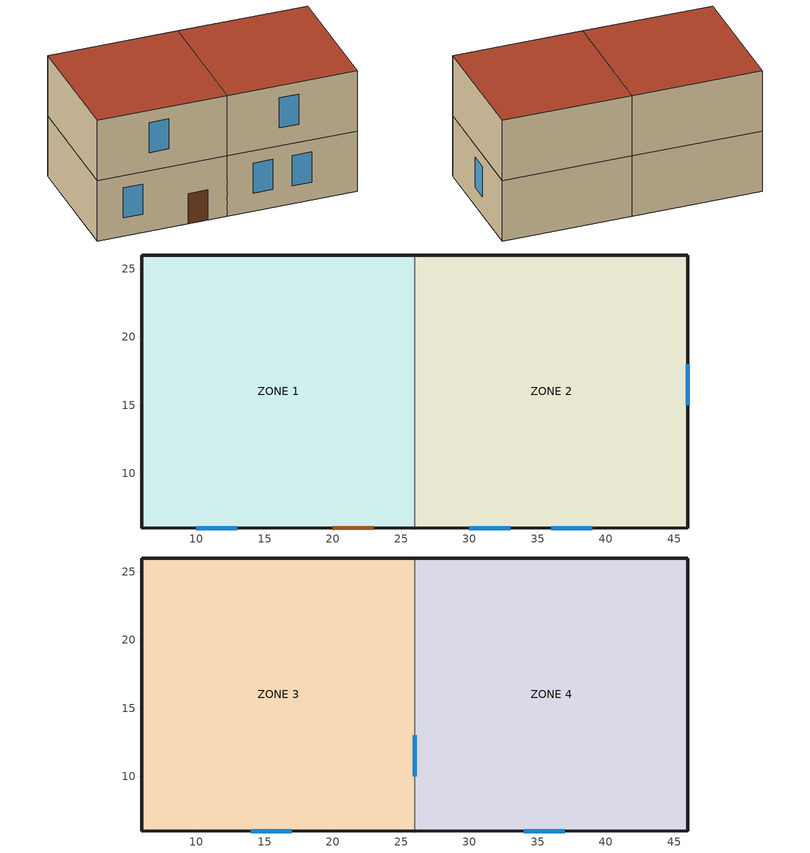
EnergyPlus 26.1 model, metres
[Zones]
ZONE 1
 floor adiabatic (FLOOR): 26,6 6,6 6,26 26,26 z0
 wall outside (EXTERIOR): 26,26 6,26 6,6 26,6 z0:10
 wall adiabatic (INTERIOR): 26,6 26,26 z0:10
 window (SINGLE PANE HW WINDOW): 10,6 13,6 z3:8
 door (HOLLOW WOOD DOOR): 20,6 23,6 z0:5
ZONE 2
 floor adiabatic (FLOOR): 46,6 26,6 26,26 46,26 z0
 wall outside (EXTERIOR): 26,6 46,6 46,26 26,26 z0:10
 wall adiabatic (INTERIOR): 26,26 26,6 z0:10
 window (SINGLE PANE HW WINDOW): 30,6 33,6 / 36,6 39,6 / 46,15 46,18 z3:8
ZONE 3
 floor to ZONE 1 (FLOOR34): 26,6 6,6 6,26 26,26 z10
 wall outside (EXTERIOR): 26,26 6,26 6,6 26,6 z10:20
 wall to ZONE 4 (INTERIOR): 26,6 26,26 z10:20
 window (SINGLE PANE HW WINDOW): 14,6 17,6 z13:18
 window inside (SINGLE PANE HW WINDOW): 26,10 26,13 z13:18
 roof outside (ROOF31): 6,26 6,6 26,6 26,26 z20
ZONE 4
 floor to ZONE 2 (FLOOR34): 46,6 26,6 26,26 46,26 z10
 wall outside (EXTERIOR): 26,6 46,6 46,26 26,26 z10:20
 window (SINGLE PANE HW WINDOW): 34,6 37,6 z13:18
 roof outside (ROOF31): 26,26 26,6 46,6 46,26 z20
[Building]
BUILDING #1: Loads convergence tolerance value=0.04; Maximum number of warmup days=25; Minimum number of warmup days=6; North axis=0; Solar distribution=FullExterior; Temperature convergence tolerance value=0.4; Terrain=Suburbs
[Site:GroundTemperature:BuildingSurface]
20, 20, 20, 20, 20, 20, 20, 20, 20, 20, 20, 20
[Site:Location]
Chicago Ohare Intl Ap IL USA WMO=725300: Elevation=205; Latitude=41.99; Longitude=-87.91; Time zone=-6
[SizingPeriod:DesignDay] Barometric pressure=98886; Day of month=21; Daylight saving time indicator=No; Humidity condition type=WetBulb; Rain indicator=No; Snow indicator=No; Solar model indicator=ASHRAEClearSky
Name | Daily dry bulb temperature range | Day type | Maximum dry bulb temperature | Month | Sky clearness | Wetbulb or dewpoint at maximum dry bulb | Wind direction | Wind speed
Chicago Ohare Intl Ap Ann Clg 1% Condns DB=>MWB | 10.5 | SummerDesignDay | 31.6 | 7 | 1 | 23 | 230 | 5.2
Chicago Ohare Intl Ap Ann Htg 99% Condns DB | 0 | WinterDesignDay | -16.6 | 1 | 0 | -16.6 | 270 | 4.9
[Construction]
EXTERIOR: A2 - 4 IN DENSE FACE BRICK, B3 - 2 IN INSULATION, C2 - 4 IN LW CONCRETE BLOCK, E1 - 3 / 4 IN PLASTER OR GYP BOARD
FLOOR: E5 - ACOUSTIC TILE, E4 - CEILING AIRSPACE, C5 - 4 IN HW CONCRETE
FLOOR34: C10 - 8 IN HW CONCRETE
HOLLOW WOOD DOOR: WOOD - HARDWOOD 1 / 8 IN, B1 - AIRSPACE RESISTANCE, WOOD - HARDWOOD 1 / 8 IN
INTERIOR: C7 - 8 IN LW CONCRETE BLOCK
ROOF31: E2 - 1 / 2 IN SLAG OR STONE, E3 - 3 / 8 IN FELT AND MEMBRANE, B6 - 2 IN DENSE INSULATION, C12 - 2 IN HW CONCRETE
SINGLE PANE HW WINDOW: GLASS - CLEAR PLATE 1 / 4 IN
[Material] Thermal absorptance=0.9
Name | Conductivity | Density | Roughness | Solar absorptance | Specific heat | Thickness | Visible absorptance
A2 - 4 IN DENSE FACE BRICK | 1.245296 | 2082.4 | Rough | 0.93 | 920.48 | 0.101498 | 0.93
B3 - 2 IN INSULATION | 0.0432394 | 32.03693 | VeryRough | 0.5 | 836.8 | 0.0509016 | 0.5
B6 - 2 IN DENSE INSULATION | 0.0432394 | 91.30524 | VeryRough | 0.5 | 836.8 | 0.0509016 | 0.5
C2 - 4 IN LW CONCRETE BLOCK | 0.380507 | 608.7016 | MediumRough | 0.65 | 836.8 | 0.101498 | 0.65
C5 - 4 IN HW CONCRETE | 1.729577 | 2242.585 | MediumRough | 0.65 | 836.8 | 0.101498 | 0.65
C7 - 8 IN LW CONCRETE BLOCK | 0.570761 | 608.7016 | Rough | 0.65 | 836.8 | 0.203302 | 0.65
C10 - 8 IN HW CONCRETE | 1.729577 | 2242.585 | MediumRough | 0.65 | 836.8 | 0.203302 | 0.65
C12 - 2 IN HW CONCRETE | 1.729577 | 2242.585 | MediumRough | 0.65 | 836.8 | 0.0509016 | 0.65
E1 - 3 / 4 IN PLASTER OR GYP BOARD | 0.726422 | 1601.846 | Smooth | 0.92 | 836.8 | 0.01905 | 0.92
E2 - 1 / 2 IN SLAG OR STONE | 1.435549 | 881.0155 | Rough | 0.55 | 1673.6 | 0.0127102 | 0.55
E3 - 3 / 8 IN FELT AND MEMBRANE | 0.190253 | 1121.292 | Rough | 0.75 | 1673.6 | 0.00954024 | 0.75
E5 - ACOUSTIC TILE | 0.0605352 | 480.5539 | MediumSmooth | 0.32 | 836.8 | 0.01905 | 0.32
WOOD - HARDWOOD 1 / 8 IN | 0.159121 | 720.8308 | MediumSmooth | 0.78 | 1255.2 | 0.00316992 | 0.78
[Material:AirGap]
Name | Thermal resistance
B1 - AIRSPACE RESISTANCE | 0.160367
E4 - CEILING AIRSPACE | 0.176228
[WindowMaterial:Glazing]
GLASS - CLEAR PLATE 1 / 4 IN: Back side infrared hemispherical emissivity=0.84; Back side solar reflectance at normal incidence=0.071; Back side visible reflectance at normal incidence=0.08; Conductivity=0.9; Front side infrared hemispherical emissivity=0.84; Front side solar reflectance at normal incidence=0.071; Front side visible reflectance at normal incidence=0.08; Infrared transmittance at normal incidence=0; Optical data type=SpectralAverage; Solar transmittance at normal incidence=0.775; Thickness=0.006; Visible transmittance at normal incidence=0.881
[Shading:Fin] Left depth=3; Left distance above top of window=0.1; Left distance below bottom of window=0.1; Left extension from window door=0.1; Left tilt angle from window door=90; Right depth=3; Right distance above top of window=0.1; Right distance below bottom of window=0.1; Right extension from window door=0.1; Right tilt angle from window door=90
Name | Window or door
Zn001:Wall001:Shade003 | Zn001:Wall001:Win001
Zn002:Wall002:Shade002 | Zn002:Wall002:Win001
[Shading:Overhang] Depth=3; Tilt angle from window door=90
Name | Height above window or door | Left extension from window door width | Right extension from window door width | Window or door
Zn001:Wall001:Door001:Shade001 | 0.6 | 0 | 0 | Zn001:Wall001:Door001
Zn001:Wall001:Win001:Shade001 | 0.7 | 0.2 | 0.2 | Zn001:Wall001:Win001
Zn002:Wall001:Win001:Shade001 | 0.7 | 0 | 0 | Zn002:Wall001:Win001
Zn002:Wall002:Win001:Shade001 | 0.7 | 0 | 0 | Zn002:Wall002:Win001
[ThermostatSetpoint:DualSetpoint] Cooling setpoint temperature schedule=ZONE Cooling Setpoints; Heating setpoint temperature schedule=ZONE Heating Setpoints
ZONE 1 SETPOINTS; ZONE 2 SETPOINTS; ZONE 3 SETPOINTS; ZONE 4 SETPOINTS
[Zone] Ceiling height=Autocalculate; Multiplier=1; Type=1; Volume=Autocalculate
ZONE 1; ZONE 2; ZONE 3; ZONE 4
[ZoneControl:Thermostat] Control type schedule=Zone Control Type Schedule
Name | Zone or zonelist | Control 1
ZONE 1 CONTROLS | ZONE 1 | ZONE 1 SETPOINTS
ZONE 2 CONTROLS | ZONE 2 | ZONE 2 SETPOINTS
ZONE 3 CONTROLS | ZONE 3 | ZONE 3 SETPOINTS
ZONE 4 CONTROLS | ZONE 4 | ZONE 4 SETPOINTS
[Zone equipment]
ZONE 1: ZONE 1 Ideal Loads
ZONE 2: ZONE 2 Ideal Loads
ZONE 3: ZONE 3 Ideal Loads
ZONE 4: ZONE 4 Ideal Loads
[ZoneHVAC:IdealLoadsAirSystem] Cooling limit=NoLimit; Dehumidification control type=ConstantSupplyHumidityRatio; Heating limit=NoLimit; Humidification control type=ConstantSupplyHumidityRatio; Maximum cooling air flow rate=Autosize; Maximum heating air flow rate=Autosize; Maximum heating supply air humidity ratio=0.015; Maximum heating supply air temperature=50; Minimum cooling supply air humidity ratio=0.009; Minimum cooling supply air temperature=13
ZONE 1 Ideal Loads; ZONE 2 Ideal Loads; ZONE 3 Ideal Loads; ZONE 4 Ideal Loads
[Schedule:Compact]
ZONE CONTROL TYPE SCHEDULE: Through: 12/31, For: AllDays, Until: 24:00, 4
ZONE COOLING SETPOINTS: Through: 12/31, For: Weekdays SummerDesignDay, Until: 7:00, 100, Until: 17:00, 26.1, Until: 24:00, 100, For: AllOtherDays, Until: 24:00, 100
ZONE HEATING SETPOINTS: Through: 12/31, For: Weekdays WinterDesignDay, Until: 7:00, 15.6, Until: 17:00, 19.4, Until: 24:00, 15.6, For: AllOtherDays, Until: 24:00, 15.6
